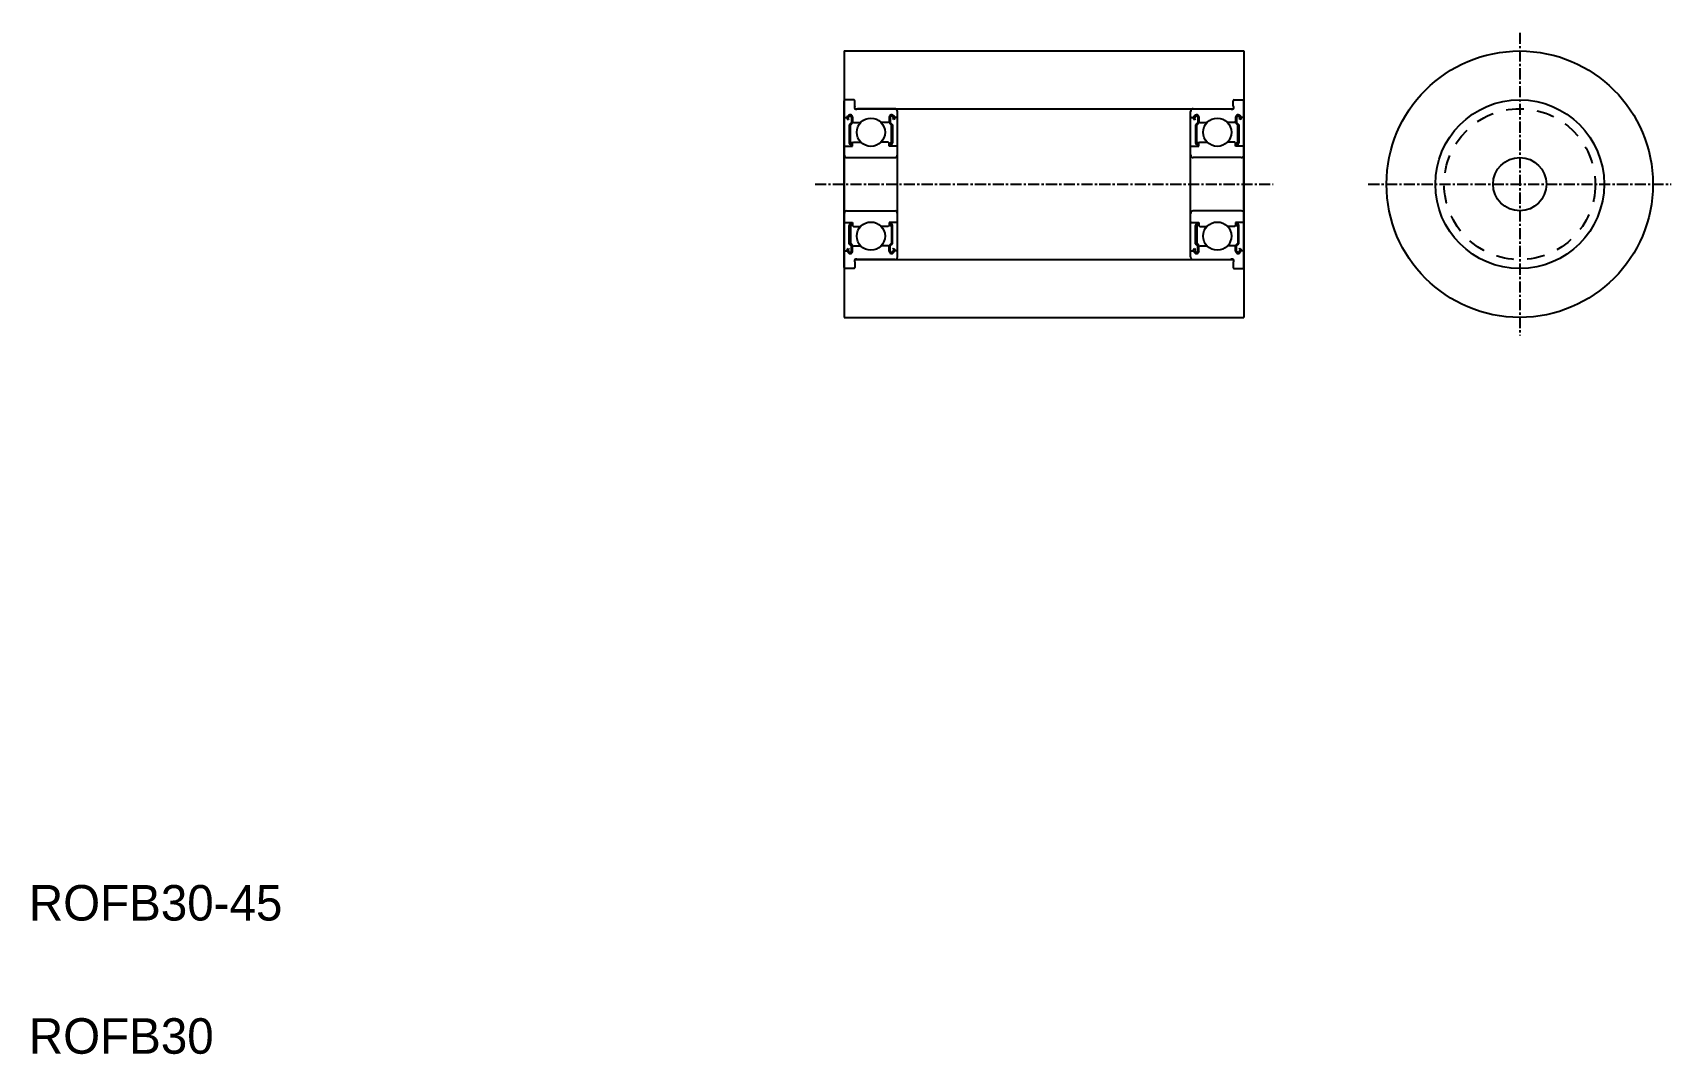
# Model space of a CAD drawing. Extents: x 10 to 195, y 10 to 125.
import ezdxf

# ---------------------------------------------------------------- set-up
doc = ezdxf.new("R2010")
doc.units = 0
doc.linetypes.add('CENTER', pattern=[2, 1.25, -0.25, 0.25, -0.25])
doc.linetypes.add('DASHED', pattern=[3.5, 2, -1.5])
doc.layers.get('0').update_dxf_attribs({"linetype": 'CONTINUOUS'})
doc.layers.add('CENTER', color=1, linetype='CENTER')

msp = doc.modelspace()

# ---------------------------------------------------------------- linework, layer by layer
at = {"color": 7, "linetype": 'CONTINUOUS'}
for p, q in [((101.8, 122.93), (101.8, 92.93)), ((101.8, 122.93), (146.8, 122.93)), ((146.8, 122.93), (146.8, 92.93)), ((101.8, 98.53), (101.8, 117.33)), ((102.9, 117.43), (101.9, 117.43)), ((103, 116.71), (103, 117.33)), ((103, 116.43), (145.6, 116.43)), ((107.5, 116.43), (103.28, 116.43)), ((141.1, 116.43), (145.32, 116.43)), ((145.6, 116.71), (145.6, 117.33)), ((145.7, 117.43), (146.7, 117.43)), ((146.8, 98.53), (146.8, 117.33)), ((101.8, 115.53), (101.9, 115.43)), ((101.9, 115.43), (102.11, 115.43)), ((102.11, 115.43), (102.22, 115.61)), ((102.16, 115.26), (102.27, 115.2)), ((102.22, 115.37), (102.32, 115.54)), ((102.33, 115.31), (102.22, 115.37)), ((102.27, 115.2), (102.33, 115.31)), ((102.61, 114.88), (102.36, 114.63)), ((102.36, 114.63), (102.36, 112.58)), ((102.74, 114.83), (102.49, 114.58)), ((102.49, 112.58), (102.49, 114.58)), ((102.61, 115.46), (102.61, 114.88)), ((102.74, 115.46), (102.74, 114.83)), ((102.74, 114.98), (102.84, 114.88)), ((102.84, 114.88), (103.65, 114.88)), ((106.76, 114.88), (105.94, 114.88)), ((106.86, 114.98), (106.76, 114.88)), ((106.86, 115.46), (106.86, 114.83)), ((106.86, 114.83), (107.11, 114.58)), ((106.98, 115.46), (106.98, 114.88)), ((106.98, 114.88), (107.23, 114.63)), ((107.11, 112.58), (107.11, 114.58)), ((107.23, 114.63), (107.23, 112.58)), ((107.38, 115.37), (107.27, 115.54)), ((107.27, 115.31), (107.38, 115.37)), ((107.33, 115.2), (107.27, 115.31)), ((107.44, 115.26), (107.33, 115.2)), ((107.48, 115.43), (107.38, 115.61)), ((107.7, 115.43), (107.48, 115.43)), ((107.8, 115.53), (107.7, 115.43)), ((107.8, 99.73), (107.8, 116.13)), ((140.8, 99.73), (140.8, 116.13)), ((140.8, 115.53), (140.9, 115.43)), ((140.9, 115.43), (141.11, 115.43)), ((141.11, 115.43), (141.22, 115.61)), ((141.16, 115.26), (141.27, 115.2)), ((141.22, 115.37), (141.32, 115.54)), ((141.33, 115.31), (141.22, 115.37)), ((141.27, 115.2), (141.33, 115.31)), ((141.61, 114.88), (141.36, 114.63)), ((141.36, 114.63), (141.36, 112.58)), ((141.74, 114.83), (141.49, 114.58)), ((141.49, 112.58), (141.49, 114.58)), ((141.61, 115.46), (141.61, 114.88)), ((141.74, 115.46), (141.74, 114.83)), ((141.74, 114.98), (141.84, 114.88)), ((141.84, 114.88), (142.65, 114.88)), ((145.76, 114.88), (144.94, 114.88)), ((145.86, 114.98), (145.76, 114.88)), ((145.86, 115.46), (145.86, 114.83)), ((145.86, 114.83), (146.11, 114.58)), ((145.98, 115.46), (145.98, 114.88)), ((145.98, 114.88), (146.23, 114.63)), ((146.11, 112.58), (146.11, 114.58)), ((146.23, 114.63), (146.23, 112.58)), ((146.38, 115.37), (146.27, 115.54)), ((146.27, 115.31), (146.38, 115.37)), ((146.33, 115.2), (146.27, 115.31)), ((146.44, 115.26), (146.33, 115.2)), ((146.48, 115.43), (146.38, 115.61)), ((146.7, 115.43), (146.48, 115.43)), ((146.8, 115.53), (146.7, 115.43)), ((102.68, 112.58), (102.49, 112.58)), ((102.68, 112.45), (102.68, 112.58)), ((102.74, 112.58), (102.84, 112.68)), ((102.74, 112.23), (102.74, 112.58)), ((102.84, 112.68), (103.65, 112.68)), ((106.76, 112.68), (105.94, 112.68)), ((106.86, 112.58), (106.76, 112.68)), ((106.86, 112.23), (106.86, 112.58)), ((106.92, 112.58), (107.11, 112.58)), ((106.92, 112.45), (106.92, 112.58)), ((141.68, 112.58), (141.49, 112.58)), ((141.68, 112.45), (141.68, 112.58)), ((141.74, 112.58), (141.84, 112.68)), ((141.74, 112.23), (141.74, 112.58)), ((141.84, 112.68), (142.65, 112.68)), ((145.76, 112.68), (144.94, 112.68)), ((145.86, 112.58), (145.76, 112.68)), ((145.86, 112.23), (145.86, 112.58)), ((145.92, 112.45), (145.92, 112.58)), ((145.92, 112.58), (146.11, 112.58)), ((101.8, 112.13), (101.9, 112.23)), ((101.9, 112.23), (102.74, 112.23)), ((102.1, 110.93), (107.5, 110.93)), ((102.49, 112.45), (102.68, 112.45)), ((107.7, 112.23), (106.86, 112.23)), ((107.11, 112.45), (106.92, 112.45)), ((107.8, 112.13), (107.7, 112.23)), ((140.8, 112.13), (140.9, 112.23)), ((140.9, 112.23), (141.74, 112.23)), ((146.5, 110.93), (141.1, 110.93)), ((141.49, 112.45), (141.68, 112.45)), ((146.7, 112.23), (145.86, 112.23)), ((146.11, 112.45), (145.92, 112.45)), ((146.8, 112.13), (146.7, 112.23)), ((101.8, 103.73), (101.9, 103.63)), ((101.9, 103.63), (102.74, 103.63)), ((102.1, 104.93), (107.5, 104.93)), ((102.49, 103.41), (102.68, 103.41)), ((102.68, 103.41), (102.68, 103.29)), ((102.74, 103.63), (102.74, 103.28)), ((103.45, 104.93), (103.45, 104.93)), ((104.8, 104.93), (104.8, 104.93)), ((107.7, 103.63), (106.86, 103.63)), ((106.86, 103.63), (106.86, 103.28)), ((107.11, 103.41), (106.92, 103.41)), ((106.92, 103.41), (106.92, 103.29)), ((107.8, 103.73), (107.7, 103.63)), ((140.8, 103.73), (140.9, 103.63)), ((140.9, 103.63), (141.74, 103.63)), ((146.5, 104.93), (141.1, 104.93)), ((141.49, 103.41), (141.68, 103.41)), ((141.68, 103.41), (141.68, 103.29)), ((141.74, 103.63), (141.74, 103.28)), ((143.8, 104.93), (143.8, 104.93)), ((145.15, 104.93), (145.15, 104.93)), ((145.86, 103.63), (145.86, 103.28)), ((146.7, 103.63), (145.86, 103.63)), ((146.11, 103.41), (145.92, 103.41)), ((145.92, 103.41), (145.92, 103.29)), ((146.8, 103.73), (146.7, 103.63)), ((102.36, 101.23), (102.36, 103.29)), ((102.49, 103.29), (102.49, 101.28)), ((102.68, 103.29), (102.49, 103.29)), ((102.74, 103.28), (102.84, 103.18)), ((102.84, 103.18), (103.65, 103.18)), ((106.76, 103.18), (105.94, 103.18)), ((106.86, 103.28), (106.76, 103.18)), ((106.92, 103.29), (107.11, 103.29)), ((107.11, 103.29), (107.11, 101.28)), ((107.23, 101.23), (107.23, 103.29)), ((141.36, 101.23), (141.36, 103.29)), ((141.68, 103.29), (141.49, 103.29)), ((141.49, 103.29), (141.49, 101.28)), ((141.74, 103.28), (141.84, 103.18)), ((141.84, 103.18), (142.65, 103.18)), ((145.76, 103.18), (144.94, 103.18)), ((145.86, 103.28), (145.76, 103.18)), ((145.92, 103.29), (146.11, 103.29)), ((146.11, 103.29), (146.11, 101.28)), ((146.23, 101.23), (146.23, 103.29)), ((101.8, 100.33), (101.9, 100.43)), ((101.9, 100.43), (102.11, 100.43)), ((102.11, 100.43), (102.22, 100.26)), ((102.16, 100.6), (102.27, 100.67)), ((102.33, 100.56), (102.22, 100.49)), ((102.22, 100.49), (102.32, 100.32)), ((102.27, 100.67), (102.33, 100.56)), ((102.61, 100.98), (102.36, 101.23)), ((102.74, 101.03), (102.49, 101.28)), ((102.61, 100.4), (102.61, 100.98)), ((102.74, 100.4), (102.74, 101.03)), ((102.74, 100.88), (102.84, 100.98)), ((102.84, 100.98), (103.65, 100.98)), ((106.76, 100.98), (105.94, 100.98)), ((106.86, 100.88), (106.76, 100.98)), ((106.86, 101.03), (107.11, 101.28)), ((106.86, 100.4), (106.86, 101.03)), ((106.98, 100.98), (107.23, 101.23)), ((106.98, 100.4), (106.98, 100.98)), ((107.33, 100.67), (107.27, 100.56)), ((107.27, 100.56), (107.38, 100.49)), ((107.38, 100.49), (107.27, 100.32)), ((107.44, 100.6), (107.33, 100.67)), ((107.48, 100.43), (107.38, 100.26)), ((107.7, 100.43), (107.48, 100.43)), ((107.8, 100.33), (107.7, 100.43)), ((140.8, 100.33), (140.9, 100.43)), ((140.9, 100.43), (141.11, 100.43)), ((141.11, 100.43), (141.22, 100.26)), ((141.16, 100.6), (141.27, 100.67)), ((141.33, 100.56), (141.22, 100.49)), ((141.22, 100.49), (141.32, 100.32)), ((141.27, 100.67), (141.33, 100.56)), ((141.61, 100.98), (141.36, 101.23)), ((141.74, 101.03), (141.49, 101.28)), ((141.61, 100.4), (141.61, 100.98)), ((141.74, 100.4), (141.74, 101.03)), ((141.74, 100.88), (141.84, 100.98)), ((141.84, 100.98), (142.65, 100.98)), ((145.76, 100.98), (144.94, 100.98)), ((145.86, 100.88), (145.76, 100.98)), ((145.86, 101.03), (146.11, 101.28)), ((145.86, 100.4), (145.86, 101.03)), ((145.98, 100.98), (146.23, 101.23)), ((145.98, 100.4), (145.98, 100.98)), ((146.33, 100.67), (146.27, 100.56)), ((146.27, 100.56), (146.38, 100.49)), ((146.38, 100.49), (146.27, 100.32)), ((146.44, 100.6), (146.33, 100.67)), ((146.48, 100.43), (146.38, 100.26)), ((146.7, 100.43), (146.48, 100.43)), ((146.8, 100.33), (146.7, 100.43)), ((102.9, 98.43), (101.9, 98.43)), ((103, 99.43), (145.6, 99.43)), ((103, 99.15), (103, 98.53)), ((107.5, 99.43), (103.28, 99.43)), ((141.1, 99.43), (145.32, 99.43)), ((145.6, 99.15), (145.6, 98.53)), ((145.7, 98.43), (146.7, 98.43)), ((101.8, 92.93), (146.8, 92.93))]:
    msp.add_line(p, q, dxfattribs=at)
for centre, radius in [((177.85, 107.93), 15), ((177.85, 107.93), 9.5), ((104.8, 113.78), 1.59), ((143.8, 113.78), 1.59), ((177.85, 107.93), 3), ((104.8, 102.08), 1.59), ((143.8, 102.08), 1.59)]:
    msp.add_circle(centre, radius, dxfattribs=at)
at = {"color": 3, "linetype": 'DASHED'}
msp.add_circle((177.85, 107.93), 8.5, dxfattribs=at)
at = {"color": 7, "linetype": 'CONTINUOUS'}
for centre, radius, start, end in [((101.9, 117.33), 0.1, 90, 180), ((102.9, 117.33), 0.1, 0, 90), ((103.14, 116.57), 0.2, 134.9995, 315.0005), ((107.5, 116.13), 0.3, 0, 90), ((141.1, 116.13), 0.3, 90, 180), ((145.46, 116.57), 0.2, 224.9995, 45.0005), ((145.7, 117.33), 0.1, 90, 180), ((146.7, 117.33), 0.1, 0, 90), ((102.22, 115.37), 0.126, 149.3801, 239.9981), ((102.46, 115.46), 0.281, 0, 149.3801), ((102.46, 115.46), 0.156, 0, 149.3825), ((107.14, 115.46), 0.281, 30.6199, 180), ((107.14, 115.46), 0.156, 30.6175, 180), ((107.38, 115.37), 0.126, 300.0019, 30.6199), ((141.22, 115.37), 0.126, 149.3801, 239.9981), ((141.46, 115.46), 0.281, 0, 149.3801), ((141.46, 115.46), 0.156, 0, 149.3825), ((146.14, 115.46), 0.281, 30.6199, 180), ((146.14, 115.46), 0.156, 30.6175, 180), ((146.38, 115.37), 0.126, 300.0019, 30.6199), ((102.49, 112.58), 0.126, 180, 270), ((107.11, 112.58), 0.126, 270, 0), ((141.49, 112.58), 0.126, 180, 270), ((146.11, 112.58), 0.126, 270, 0), ((102.1, 111.23), 0.3, 180, 270), ((107.5, 111.23), 0.3, 270, 0), ((141.1, 111.23), 0.3, 180, 270), ((146.5, 111.23), 0.3, 270, 0), ((102.1, 104.63), 0.3, 90, 180), ((102.49, 103.29), 0.126, 90, 180), ((107.11, 103.29), 0.126, 0, 90), ((107.5, 104.63), 0.3, 0, 90), ((141.1, 104.63), 0.3, 90, 180), ((141.49, 103.29), 0.126, 90, 180), ((146.11, 103.29), 0.126, 0, 90), ((146.5, 104.63), 0.3, 0, 90), ((102.22, 100.49), 0.126, 120.0019, 210.6199), ((102.46, 100.4), 0.281, 210.6199, 0), ((102.46, 100.4), 0.156, 210.6175, 0), ((107.14, 100.4), 0.281, 180, 329.3801), ((107.14, 100.4), 0.156, 180, 329.3825), ((107.38, 100.49), 0.126, 329.3801, 59.9981), ((107.5, 99.73), 0.3, 270, 0), ((141.1, 99.73), 0.3, 180, 270), ((141.22, 100.49), 0.126, 120.0019, 210.6199), ((141.46, 100.4), 0.281, 210.6199, 0), ((141.46, 100.4), 0.156, 210.6175, 0), ((146.14, 100.4), 0.281, 180, 329.3801), ((146.14, 100.4), 0.156, 180, 329.3825), ((146.38, 100.49), 0.126, 329.3801, 59.9981), ((101.9, 98.53), 0.1, 180, 270), ((102.9, 98.53), 0.1, 270, 0), ((103.14, 99.29), 0.2, 44.9995, 225.0005), ((145.46, 99.29), 0.2, 314.9995, 135.0005), ((145.7, 98.53), 0.1, 180, 270), ((146.7, 98.53), 0.1, 270, 0)]:
    msp.add_arc(centre, radius, start, end, dxfattribs=at)
at = {"layer": 'CENTER', "color": 1, "linetype": 'CENTER'}
for p, q in [((177.85, 124.98), (177.85, 90.88)), ((98.51, 107.93), (150.09, 107.93)), ((160.8, 107.93), (194.91, 107.93))]:
    msp.add_line(p, q, dxfattribs=at)

# ---------------------------------------------------------------- texts
at = {"color": 7, "linetype": 'CONTINUOUS'}
for s, p in [('ROFB30-45', (10, 25)), ('ROFB30', (10, 10))]:
    msp.add_text(s, height=4, dxfattribs=at).set_placement(p)

doc.saveas('drawing.dxf')
